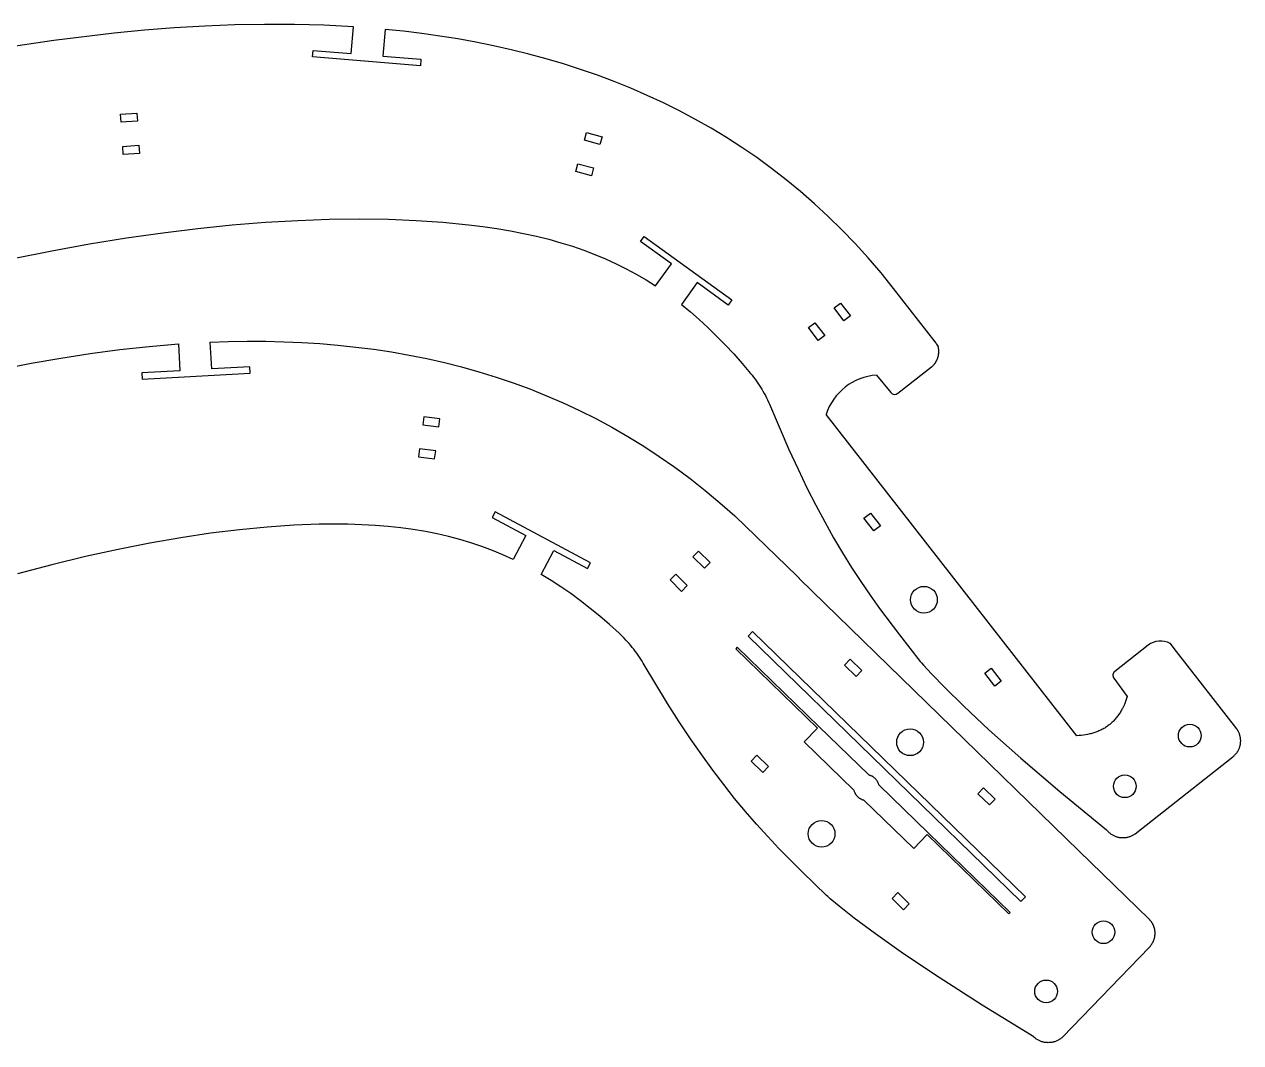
# Model space of a CAD drawing. Extents: x -698 to -318, y -2488 to -2303.
# Drawn here: x -508.6 to -317.6, y -2463.1 to -2303.3 of the extents above; entities that cross this region are included whole.
import ezdxf

# ---------------------------------------------------------------- set-up
doc = ezdxf.new("R2010")
doc.units = 0
doc.layers.add('FAB_3$CAMERA$NECK', color=7, linetype='CONTINUOUS')

msp = doc.modelspace()

# ---------------------------------------------------------------- linework, layer by layer
at = {"layer": 'FAB_3$CAMERA$NECK'}
for p, q in [((-480.28, -2303.54), (-485.01, -2303.81)), ((-475.57, -2303.35), (-480.28, -2303.54)), ((-470.88, -2303.27), (-475.57, -2303.35)), ((-466.21, -2303.29), (-470.88, -2303.27)), ((-461.56, -2303.42), (-466.21, -2303.29)), ((-456.95, -2303.66), (-461.56, -2303.42)), ((-457.29, -2307.87), (-456.95, -2303.66)), ((-494.49, -2304.64), (-503.99, -2305.79)), ((-489.75, -2304.18), (-494.49, -2304.64)), ((-485.01, -2303.81), (-489.75, -2304.18)), ((-451.97, -2304.06), (-452.31, -2308.27)), ((-449.08, -2304.36), (-451.97, -2304.06)), ((-446.21, -2304.71), (-449.08, -2304.36)), ((-443.36, -2305.11), (-446.21, -2304.71)), ((-440.53, -2305.56), (-443.36, -2305.11)), ((-437.72, -2306.07), (-440.53, -2305.56)), ((-503.99, -2305.79), (-513.48, -2307.22)), ((-463.35, -2308.38), (-463.27, -2307.39)), ((-463.27, -2307.39), (-457.29, -2307.87)), ((-434.92, -2306.64), (-437.72, -2306.07)), ((-432.15, -2307.26), (-434.92, -2306.64)), ((-429.39, -2307.94), (-432.15, -2307.26)), ((-446.41, -2309.76), (-463.35, -2308.38)), ((-452.31, -2308.27), (-446.33, -2308.76)), ((-446.33, -2308.76), (-446.41, -2309.76)), ((-426.66, -2308.68), (-429.39, -2307.94)), ((-423.95, -2309.48), (-426.66, -2308.68)), ((-421.27, -2310.34), (-423.95, -2309.48)), ((-418.61, -2311.26), (-421.27, -2310.34)), ((-415.98, -2312.25), (-418.61, -2311.26)), ((-413.37, -2313.3), (-415.98, -2312.25)), ((-410.79, -2314.42), (-413.37, -2313.3)), ((-408.24, -2315.61), (-410.79, -2314.42)), ((-405.72, -2316.86), (-408.24, -2315.61)), ((-403.23, -2318.19), (-405.72, -2316.86)), ((-493.49, -2317.36), (-490.96, -2317.19)), ((-493.41, -2318.63), (-493.49, -2317.36)), ((-490.87, -2318.46), (-493.41, -2318.63)), ((-490.96, -2317.19), (-490.87, -2318.46)), ((-400.78, -2319.58), (-403.23, -2318.19)), ((-420.67, -2321.47), (-420.33, -2320.25)), ((-420.33, -2320.25), (-417.88, -2320.91)), ((-398.35, -2321.05), (-400.78, -2319.58)), ((-493.16, -2322.43), (-490.63, -2322.26)), ((-493.08, -2323.7), (-493.16, -2322.43)), ((-490.63, -2322.26), (-490.55, -2323.53)), ((-418.22, -2322.14), (-420.67, -2321.47)), ((-417.88, -2320.91), (-418.22, -2322.14)), ((-395.96, -2322.59), (-398.35, -2321.05)), ((-393.6, -2324.2), (-395.96, -2322.59)), ((-490.55, -2323.53), (-493.08, -2323.7)), ((-391.28, -2325.9), (-393.6, -2324.2)), ((-422, -2326.38), (-421.67, -2325.15)), ((-419.55, -2327.04), (-422, -2326.38)), ((-421.67, -2325.15), (-419.21, -2325.82)), ((-419.21, -2325.82), (-419.55, -2327.04)), ((-388.99, -2327.66), (-391.28, -2325.9)), ((-386.74, -2329.51), (-388.99, -2327.66)), ((-384.53, -2331.43), (-386.74, -2329.51)), ((-382.36, -2333.44), (-384.53, -2331.43)), ((-470.73, -2334.34), (-465.65, -2334.05)), ((-465.65, -2334.05), (-460.74, -2333.87)), ((-460.74, -2333.87), (-456, -2333.81)), ((-456, -2333.81), (-451.44, -2333.87)), ((-451.44, -2333.87), (-447.06, -2334.04)), ((-447.06, -2334.04), (-442.88, -2334.33)), ((-380.23, -2335.53), (-382.36, -2333.44)), ((-492.57, -2336.8), (-486.89, -2335.99)), ((-486.89, -2335.99), (-481.36, -2335.31)), ((-481.36, -2335.31), (-475.97, -2334.77)), ((-475.97, -2334.77), (-470.73, -2334.34)), ((-442.88, -2334.33), (-438.89, -2334.72)), ((-438.89, -2334.72), (-436.62, -2335.01)), ((-436.62, -2335.01), (-434.42, -2335.33)), ((-434.42, -2335.33), (-432.29, -2335.69)), ((-432.29, -2335.69), (-430.22, -2336.1)), ((-430.22, -2336.1), (-428.21, -2336.54)), ((-378.13, -2337.7), (-380.23, -2335.53)), ((-504.31, -2338.81), (-498.37, -2337.74)), ((-498.37, -2337.74), (-492.57, -2336.8)), ((-428.21, -2336.54), (-426.27, -2337.02)), ((-426.27, -2337.02), (-424.38, -2337.55)), ((-424.38, -2337.55), (-422.54, -2338.12)), ((-411.86, -2337.38), (-411.27, -2336.57)), ((-407, -2340.89), (-411.86, -2337.38)), ((-411.27, -2336.57), (-397.5, -2346.53)), ((-376.08, -2339.95), (-378.13, -2337.7)), ((-510.36, -2340.03), (-504.31, -2338.81)), ((-422.54, -2338.12), (-420.76, -2338.74)), ((-420.76, -2338.74), (-419.02, -2339.39)), ((-419.02, -2339.39), (-417.33, -2340.1)), ((-374.07, -2342.29), (-376.08, -2339.95)), ((-417.33, -2340.1), (-415.69, -2340.85)), ((-415.69, -2340.85), (-414.08, -2341.65)), ((-414.08, -2341.65), (-412.51, -2342.5)), ((-409.48, -2344.34), (-407, -2340.89)), ((-412.51, -2342.5), (-410.98, -2343.39)), ((-410.98, -2343.39), (-409.48, -2344.34)), ((-372.11, -2344.72), (-374.07, -2342.29)), ((-402.94, -2343.82), (-405.43, -2347.26)), ((-398.08, -2347.34), (-402.94, -2343.82)), ((-365.59, -2353.09), (-372.11, -2344.72)), ((-405.43, -2347.26), (-404.02, -2348.42)), ((-397.5, -2346.53), (-398.08, -2347.34)), ((-381.46, -2347.79), (-380.45, -2347.02)), ((-380.45, -2347.02), (-378.9, -2349.03)), ((-404.02, -2348.42), (-402.63, -2349.63)), ((-379.91, -2349.81), (-381.46, -2347.79)), ((-378.9, -2349.03), (-379.91, -2349.81)), ((-402.63, -2349.63), (-401.26, -2350.89)), ((-401.26, -2350.89), (-399.9, -2352.21)), ((-385.49, -2350.88), (-384.48, -2350.11)), ((-383.94, -2352.9), (-385.49, -2350.88)), ((-384.48, -2350.11), (-382.93, -2352.13)), ((-479.43, -2353.16), (-476.53, -2353.06)), ((-479.19, -2357.38), (-479.43, -2353.16)), ((-476.53, -2353.06), (-473.64, -2353.02)), ((-473.64, -2353.02), (-470.76, -2353.03)), ((-470.76, -2353.03), (-467.89, -2353.09)), ((-467.89, -2353.09), (-465.04, -2353.21)), ((-465.04, -2353.21), (-462.19, -2353.39)), ((-399.9, -2352.21), (-398.56, -2353.59)), ((-382.93, -2352.13), (-383.94, -2352.9)), ((-365.55, -2353.14), (-365.59, -2353.09)), ((-365.51, -2353.2), (-365.55, -2353.14)), ((-365.47, -2353.25), (-365.51, -2353.2)), ((-365.44, -2353.31), (-365.47, -2353.25)), ((-365.4, -2353.37), (-365.44, -2353.31)), ((-502.91, -2355.67), (-498.27, -2354.95)), ((-498.27, -2354.95), (-493.64, -2354.33)), ((-493.64, -2354.33), (-489.03, -2353.83)), ((-489.03, -2353.83), (-484.42, -2353.44)), ((-484.42, -2353.44), (-484.19, -2357.66)), ((-462.19, -2353.39), (-459.36, -2353.63)), ((-459.36, -2353.63), (-456.54, -2353.93)), ((-456.54, -2353.93), (-453.73, -2354.29)), ((-453.73, -2354.29), (-450.94, -2354.71)), ((-450.94, -2354.71), (-448.16, -2355.2)), ((-448.16, -2355.2), (-445.4, -2355.75)), ((-398.56, -2353.59), (-397.22, -2355.02)), ((-397.22, -2355.02), (-395.9, -2356.52)), ((-365.37, -2353.43), (-365.4, -2353.37)), ((-365.33, -2353.49), (-365.37, -2353.43)), ((-365.12, -2353.77), (-365.33, -2353.49)), ((-365.1, -2353.82), (-365.12, -2353.77)), ((-365.09, -2353.88), (-365.1, -2353.82)), ((-365.08, -2353.94), (-365.09, -2353.88)), ((-365.06, -2353.99), (-365.08, -2353.94)), ((-365.07, -2355.25), (-365.06, -2355.19)), ((-365.05, -2354.05), (-365.06, -2353.99)), ((-365.06, -2355.19), (-365.05, -2355.13)), ((-365.04, -2354.11), (-365.05, -2354.05)), ((-365.05, -2355.13), (-365.04, -2355.07)), ((-365.03, -2354.17), (-365.04, -2354.11)), ((-365.04, -2355.07), (-365.03, -2355.01)), ((-365.03, -2354.23), (-365.03, -2354.17)), ((-365.02, -2354.29), (-365.03, -2354.23)), ((-365.03, -2355.01), (-365.02, -2354.95)), ((-365.01, -2354.35), (-365.02, -2354.29)), ((-365.02, -2354.89), (-365.01, -2354.83)), ((-365.02, -2354.95), (-365.02, -2354.89)), ((-365.01, -2354.41), (-365.01, -2354.35)), ((-365.01, -2354.47), (-365.01, -2354.41)), ((-365.01, -2354.53), (-365.01, -2354.47)), ((-365, -2354.59), (-365.01, -2354.53)), ((-365.01, -2354.71), (-365, -2354.65)), ((-365.01, -2354.77), (-365.01, -2354.71)), ((-365.01, -2354.83), (-365.01, -2354.77)), ((-365, -2354.65), (-365, -2354.59)), ((-512.2, -2357.41), (-507.55, -2356.49)), ((-507.55, -2356.49), (-502.91, -2355.67)), ((-473.2, -2357.05), (-479.19, -2357.38)), ((-473.15, -2358.04), (-473.2, -2357.05)), ((-445.4, -2355.75), (-442.66, -2356.37)), ((-442.66, -2356.37), (-439.94, -2357.06)), ((-439.94, -2357.06), (-437.23, -2357.82)), ((-395.9, -2356.52), (-394.58, -2358.07)), ((-371.45, -2361.2), (-366.14, -2357.05)), ((-366.14, -2357.05), (-366.06, -2356.98)), ((-366.06, -2356.98), (-365.98, -2356.91)), ((-365.98, -2356.91), (-365.91, -2356.83)), ((-365.91, -2356.83), (-365.83, -2356.75)), ((-365.83, -2356.75), (-365.79, -2356.71)), ((-365.79, -2356.71), (-365.76, -2356.67)), ((-365.76, -2356.67), (-365.72, -2356.62)), ((-365.72, -2356.62), (-365.69, -2356.58)), ((-365.69, -2356.58), (-365.65, -2356.54)), ((-365.65, -2356.54), (-365.62, -2356.49)), ((-365.62, -2356.49), (-365.59, -2356.44)), ((-365.59, -2356.44), (-365.55, -2356.4)), ((-365.55, -2356.4), (-365.52, -2356.35)), ((-365.52, -2356.35), (-365.49, -2356.3)), ((-365.49, -2356.3), (-365.46, -2356.25)), ((-365.46, -2356.25), (-365.43, -2356.2)), ((-365.43, -2356.2), (-365.4, -2356.15)), ((-365.4, -2356.15), (-365.37, -2356.1)), ((-365.37, -2356.1), (-365.35, -2356.05)), ((-365.35, -2356.05), (-365.32, -2355.99)), ((-365.32, -2355.99), (-365.29, -2355.94)), ((-365.29, -2355.94), (-365.27, -2355.88)), ((-365.27, -2355.88), (-365.25, -2355.83)), ((-365.25, -2355.83), (-365.22, -2355.77)), ((-365.22, -2355.77), (-365.2, -2355.72)), ((-365.2, -2355.72), (-365.18, -2355.66)), ((-365.18, -2355.66), (-365.16, -2355.6)), ((-365.16, -2355.6), (-365.14, -2355.55)), ((-365.14, -2355.55), (-365.13, -2355.49)), ((-365.13, -2355.49), (-365.11, -2355.43)), ((-365.11, -2355.43), (-365.1, -2355.37)), ((-365.1, -2355.37), (-365.08, -2355.31)), ((-365.08, -2355.31), (-365.07, -2355.25)), ((-484.19, -2357.66), (-490.18, -2357.99)), ((-490.18, -2357.99), (-490.12, -2358.99)), ((-490.12, -2358.99), (-473.15, -2358.04)), ((-437.23, -2357.82), (-434.54, -2358.65)), ((-434.54, -2358.65), (-431.87, -2359.55)), ((-394.58, -2358.07), (-394.34, -2358.37)), ((-394.34, -2358.37), (-394.1, -2358.66)), ((-394.1, -2358.66), (-393.87, -2358.97)), ((-393.87, -2358.97), (-393.65, -2359.28)), ((-374.81, -2358.34), (-372.55, -2361.08)), ((-431.87, -2359.55), (-429.23, -2360.52)), ((-429.23, -2360.52), (-426.6, -2361.57)), ((-393.65, -2359.28), (-393.43, -2359.59)), ((-393.43, -2359.59), (-393.22, -2359.91)), ((-393.22, -2359.91), (-393.01, -2360.23)), ((-393.01, -2360.23), (-392.81, -2360.55)), ((-392.81, -2360.55), (-392.62, -2360.88)), ((-392.62, -2360.88), (-392.43, -2361.21)), ((-426.6, -2361.57), (-424, -2362.69)), ((-424, -2362.69), (-421.42, -2363.89)), ((-392.43, -2361.21), (-392.25, -2361.55)), ((-392.25, -2361.55), (-392.07, -2361.89)), ((-392.07, -2361.89), (-391.9, -2362.23)), ((-391.9, -2362.23), (-391.74, -2362.58)), ((-391.74, -2362.58), (-391.59, -2362.92)), ((-421.42, -2363.89), (-418.87, -2365.17)), ((-391.59, -2362.92), (-391.44, -2363.27)), ((-391.44, -2363.27), (-388.54, -2370.03)), ((-343.31, -2414.96), (-382.72, -2364.52)), ((-445.89, -2364.89), (-446.05, -2366.15)), ((-446.05, -2366.15), (-443.53, -2366.47)), ((-443.37, -2365.22), (-445.89, -2364.89)), ((-443.53, -2366.47), (-443.37, -2365.22)), ((-418.87, -2365.17), (-416.33, -2366.53)), ((-416.33, -2366.53), (-413.83, -2367.97)), ((-413.83, -2367.97), (-411.35, -2369.5)), ((-446.54, -2369.93), (-446.7, -2371.19)), ((-444.02, -2370.25), (-446.54, -2369.93)), ((-444.18, -2371.51), (-444.02, -2370.25)), ((-411.35, -2369.5), (-408.9, -2371.1)), ((-388.54, -2370.03), (-387.12, -2373.12)), ((-446.7, -2371.19), (-444.18, -2371.51)), ((-408.9, -2371.1), (-406.47, -2372.79)), ((-406.47, -2372.79), (-404.07, -2374.57)), ((-387.12, -2373.12), (-385.71, -2376.03)), ((-404.07, -2374.57), (-401.71, -2376.44)), ((-385.71, -2376.03), (-384.32, -2378.78)), ((-401.71, -2376.44), (-399.37, -2378.39)), ((-434.69, -2379.83), (-435.16, -2380.71)), ((-419.69, -2387.82), (-434.69, -2379.83)), ((-399.37, -2378.39), (-397.06, -2380.44)), ((-384.32, -2378.78), (-382.92, -2381.39)), ((-376.76, -2380.79), (-375.76, -2380.01)), ((-375.76, -2380.01), (-374.19, -2382.01)), ((-466.3, -2381.91), (-470.49, -2382.2)), ((-462.3, -2381.76), (-466.3, -2381.91)), ((-460.02, -2381.73), (-462.3, -2381.76)), ((-457.79, -2381.75), (-460.02, -2381.73)), ((-455.63, -2381.82), (-457.79, -2381.75)), ((-453.53, -2381.94), (-455.63, -2381.82)), ((-451.48, -2382.1), (-453.53, -2381.94)), ((-435.16, -2380.71), (-429.87, -2383.53)), ((-397.06, -2380.44), (-387.23, -2389.93)), ((-382.92, -2381.39), (-381.52, -2383.87)), ((-375.19, -2382.79), (-376.76, -2380.79)), ((-484.06, -2383.88), (-488.9, -2384.73)), ((-479.37, -2383.18), (-484.06, -2383.88)), ((-474.85, -2382.62), (-479.37, -2383.18)), ((-470.49, -2382.2), (-474.85, -2382.62)), ((-449.48, -2382.32), (-451.48, -2382.1)), ((-447.54, -2382.58), (-449.48, -2382.32)), ((-445.64, -2382.9), (-447.54, -2382.58)), ((-443.79, -2383.26), (-445.64, -2382.9)), ((-441.98, -2383.68), (-443.79, -2383.26)), ((-440.21, -2384.15), (-441.98, -2383.68)), ((-429.87, -2383.53), (-431.86, -2387.28)), ((-381.52, -2383.87), (-380.12, -2386.25)), ((-374.19, -2382.01), (-375.19, -2382.79)), ((-493.9, -2385.71), (-499.03, -2386.84)), ((-488.9, -2384.73), (-493.9, -2385.71)), ((-438.48, -2384.67), (-440.21, -2384.15)), ((-436.78, -2385.24), (-438.48, -2384.67)), ((-435.11, -2385.87), (-436.78, -2385.24)), ((-499.03, -2386.84), (-504.29, -2388.12)), ((-433.47, -2386.55), (-435.11, -2385.87)), ((-431.86, -2387.28), (-433.47, -2386.55)), ((-427.45, -2389.63), (-425.45, -2385.88)), ((-425.45, -2385.88), (-420.16, -2388.7)), ((-402.73, -2385.99), (-403.62, -2386.89)), ((-403.62, -2386.89), (-401.82, -2388.67)), ((-400.92, -2387.77), (-402.73, -2385.99)), ((-380.12, -2386.25), (-378.7, -2388.53)), ((-504.29, -2388.12), (-509.68, -2389.54)), ((-420.16, -2388.7), (-419.69, -2387.82)), ((-406.3, -2389.6), (-407.2, -2390.5)), ((-404.5, -2391.38), (-406.3, -2389.6)), ((-401.82, -2388.67), (-400.92, -2387.77)), ((-378.7, -2388.53), (-377.26, -2390.74)), ((-425.89, -2390.58), (-427.45, -2389.63)), ((-424.35, -2391.59), (-425.89, -2390.58)), ((-407.2, -2390.5), (-405.39, -2392.29)), ((-405.39, -2392.29), (-404.5, -2391.38)), ((-387.23, -2389.93), (-387.18, -2389.98)), ((-387.18, -2389.98), (-387.14, -2390.03)), ((-387.14, -2390.03), (-387.09, -2390.08)), ((-387.09, -2390.08), (-387.05, -2390.13)), ((-387.05, -2390.13), (-387, -2390.18)), ((-387, -2390.18), (-386.96, -2390.23)), ((-386.96, -2390.23), (-386.92, -2390.28)), ((-386.92, -2390.28), (-386.88, -2390.34)), ((-386.88, -2390.34), (-343.02, -2433.01)), ((-377.26, -2390.74), (-375.8, -2392.88)), ((-422.82, -2392.65), (-424.35, -2391.59)), ((-421.3, -2393.78), (-422.82, -2392.65)), ((-375.8, -2392.88), (-374.3, -2394.98)), ((-419.78, -2394.96), (-421.3, -2393.78)), ((-418.26, -2396.2), (-419.78, -2394.96)), ((-374.3, -2394.98), (-371.2, -2399.12)), ((-416.74, -2397.5), (-418.26, -2396.2)), ((-415.22, -2398.86), (-416.74, -2397.5)), ((-414.95, -2399.12), (-415.22, -2398.86)), ((-414.67, -2399.38), (-414.95, -2399.12)), ((-394.25, -2398.6), (-394.94, -2399.32)), ((-351.4, -2440.25), (-394.25, -2398.6)), ((-371.2, -2399.12), (-367.92, -2403.28)), ((-414.4, -2399.65), (-414.67, -2399.38)), ((-414.14, -2399.93), (-414.4, -2399.65)), ((-413.88, -2400.21), (-414.14, -2399.93)), ((-413.63, -2400.49), (-413.88, -2400.21)), ((-413.38, -2400.78), (-413.63, -2400.49)), ((-413.14, -2401.08), (-413.38, -2400.78)), ((-412.9, -2401.38), (-413.14, -2401.08)), ((-396.65, -2401.07), (-396.87, -2401.3)), ((-383.83, -2413.53), (-396.65, -2401.07)), ((-394.94, -2399.32), (-352.1, -2440.96)), ((-332.13, -2400.75), (-337.38, -2404.85)), ((-327.69, -2401.73), (-328.69, -2400.45)), ((-412.67, -2401.68), (-412.9, -2401.38)), ((-412.44, -2401.99), (-412.67, -2401.68)), ((-412.22, -2402.3), (-412.44, -2401.99)), ((-412.01, -2402.62), (-412.22, -2402.3)), ((-411.8, -2402.94), (-412.01, -2402.62)), ((-411.6, -2403.26), (-411.8, -2402.94)), ((-396.87, -2401.3), (-384.05, -2413.76)), ((-378.92, -2402.96), (-379.81, -2403.87)), ((-377.1, -2404.72), (-378.92, -2402.96)), ((-318.23, -2413.87), (-327.69, -2401.73)), ((-411.41, -2403.59), (-411.6, -2403.26)), ((-407.61, -2409.89), (-411.41, -2403.59)), ((-379.81, -2403.87), (-377.98, -2405.64)), ((-377.98, -2405.64), (-377.1, -2404.72)), ((-367.92, -2403.28), (-367.74, -2403.49)), ((-367.74, -2403.49), (-367.4, -2403.89)), ((-367.4, -2403.89), (-366.14, -2405.26)), ((-357.76, -2405.15), (-356.76, -2404.37)), ((-356.76, -2404.37), (-355.2, -2406.38)), ((-337.44, -2404.91), (-337.46, -2404.92)), ((-337.43, -2404.89), (-337.44, -2404.91)), ((-337.42, -2404.88), (-337.43, -2404.89)), ((-337.41, -2404.87), (-337.42, -2404.88)), ((-337.39, -2404.86), (-337.41, -2404.87)), ((-337.38, -2404.85), (-337.39, -2404.86)), ((-366.14, -2405.26), (-364.06, -2407.41)), ((-356.2, -2407.16), (-357.76, -2405.15)), ((-355.2, -2406.38), (-356.2, -2407.16)), ((-337.66, -2405.35), (-337.67, -2405.37)), ((-337.67, -2405.37), (-337.67, -2405.39)), ((-337.67, -2405.39), (-337.67, -2405.41)), ((-337.67, -2405.41), (-337.67, -2405.43)), ((-337.67, -2405.43), (-337.67, -2405.45)), ((-337.67, -2405.45), (-337.67, -2405.47)), ((-337.67, -2405.47), (-337.67, -2405.49)), ((-337.67, -2405.49), (-337.67, -2405.51)), ((-337.67, -2405.51), (-337.67, -2405.53)), ((-337.67, -2405.53), (-337.67, -2405.55)), ((-337.67, -2405.55), (-337.66, -2405.57)), ((-337.65, -2405.29), (-337.66, -2405.31)), ((-337.66, -2405.31), (-337.66, -2405.33)), ((-337.66, -2405.33), (-337.66, -2405.35)), ((-337.66, -2405.57), (-337.66, -2405.59)), ((-337.66, -2405.59), (-337.66, -2405.61)), ((-337.66, -2405.61), (-337.65, -2405.63)), ((-337.64, -2405.25), (-337.65, -2405.27)), ((-337.65, -2405.27), (-337.65, -2405.29)), ((-337.65, -2405.63), (-337.65, -2405.65)), ((-337.65, -2405.65), (-337.64, -2405.67)), ((-337.63, -2405.21), (-337.64, -2405.23)), ((-337.64, -2405.23), (-337.64, -2405.25)), ((-337.64, -2405.67), (-337.64, -2405.68)), ((-337.64, -2405.68), (-337.63, -2405.7)), ((-337.62, -2405.18), (-337.63, -2405.2)), ((-337.63, -2405.2), (-337.63, -2405.21)), ((-337.63, -2405.7), (-337.63, -2405.72)), ((-337.63, -2405.72), (-337.62, -2405.74)), ((-337.61, -2405.16), (-337.62, -2405.18)), ((-337.62, -2405.74), (-337.61, -2405.76)), ((-337.6, -2405.14), (-337.61, -2405.16)), ((-337.61, -2405.76), (-337.61, -2405.77)), ((-337.61, -2405.77), (-337.6, -2405.79)), ((-337.59, -2405.11), (-337.6, -2405.12)), ((-337.6, -2405.12), (-337.6, -2405.14)), ((-337.6, -2405.79), (-337.59, -2405.81)), ((-337.58, -2405.09), (-337.59, -2405.11)), ((-337.59, -2405.81), (-337.58, -2405.82)), ((-337.57, -2405.07), (-337.58, -2405.09)), ((-337.58, -2405.82), (-337.57, -2405.84)), ((-337.56, -2405.05), (-337.57, -2405.07)), ((-337.57, -2405.84), (-337.56, -2405.86)), ((-337.55, -2405.04), (-337.56, -2405.05)), ((-337.56, -2405.86), (-337.56, -2405.87)), ((-337.56, -2405.87), (-337.55, -2405.89)), ((-337.54, -2405.02), (-337.55, -2405.04)), ((-337.55, -2405.89), (-337.54, -2405.9)), ((-337.53, -2405.01), (-337.54, -2405.02)), ((-337.54, -2405.9), (-337.53, -2405.92)), ((-337.52, -2404.99), (-337.53, -2405.01)), ((-337.53, -2405.92), (-337.52, -2405.93)), ((-337.51, -2404.98), (-337.52, -2404.99)), ((-337.52, -2405.93), (-335.41, -2408.78)), ((-337.49, -2404.96), (-337.51, -2404.98)), ((-337.48, -2404.95), (-337.49, -2404.96)), ((-337.47, -2404.93), (-337.48, -2404.95)), ((-337.46, -2404.92), (-337.47, -2404.93)), ((-364.06, -2407.41), (-361.09, -2410.32)), ((-405.79, -2412.75), (-407.61, -2409.89)), ((-361.09, -2410.32), (-357.14, -2414.01)), ((-336.01, -2410.36), (-336.17, -2410.66)), ((-335.87, -2410.05), (-336.01, -2410.36)), ((-335.74, -2409.74), (-335.87, -2410.05)), ((-335.62, -2409.42), (-335.74, -2409.74)), ((-335.51, -2409.1), (-335.62, -2409.42)), ((-335.41, -2408.78), (-335.51, -2409.1)), ((-337.41, -2412.47), (-337.52, -2412.6)), ((-337.3, -2412.35), (-337.41, -2412.47)), ((-337.19, -2412.22), (-337.3, -2412.35)), ((-337.08, -2412.09), (-337.19, -2412.22)), ((-336.98, -2411.95), (-337.08, -2412.09)), ((-336.88, -2411.82), (-336.98, -2411.95)), ((-336.78, -2411.68), (-336.88, -2411.82)), ((-336.68, -2411.54), (-336.78, -2411.68)), ((-336.59, -2411.4), (-336.68, -2411.54)), ((-336.5, -2411.25), (-336.59, -2411.4)), ((-336.41, -2411.11), (-336.5, -2411.25)), ((-336.33, -2410.96), (-336.41, -2411.11)), ((-336.25, -2410.81), (-336.33, -2410.96)), ((-336.17, -2410.66), (-336.25, -2410.81)), ((-404, -2415.44), (-405.79, -2412.75)), ((-384.05, -2413.76), (-386.16, -2415.93)), ((-376.02, -2421.12), (-383.83, -2413.53)), ((-357.14, -2414.01), (-352.15, -2418.47)), ((-340.49, -2414.45), (-340.65, -2414.5)), ((-340.33, -2414.39), (-340.49, -2414.45)), ((-340.17, -2414.33), (-340.33, -2414.39)), ((-340.01, -2414.27), (-340.17, -2414.33)), ((-339.86, -2414.2), (-340.01, -2414.27)), ((-339.7, -2414.14), (-339.86, -2414.2)), ((-339.55, -2414.06), (-339.7, -2414.14)), ((-339.4, -2413.99), (-339.55, -2414.06)), ((-339.25, -2413.91), (-339.4, -2413.99)), ((-339.1, -2413.83), (-339.25, -2413.91)), ((-338.96, -2413.75), (-339.1, -2413.83)), ((-338.81, -2413.66), (-338.96, -2413.75)), ((-338.67, -2413.57), (-338.81, -2413.66)), ((-338.54, -2413.47), (-338.67, -2413.57)), ((-338.4, -2413.37), (-338.54, -2413.47)), ((-338.27, -2413.27), (-338.4, -2413.37)), ((-338.14, -2413.17), (-338.27, -2413.27)), ((-338.01, -2413.06), (-338.14, -2413.17)), ((-337.88, -2412.95), (-338.01, -2413.06)), ((-337.76, -2412.84), (-337.88, -2412.95)), ((-337.64, -2412.72), (-337.76, -2412.84)), ((-337.52, -2412.6), (-337.64, -2412.72)), ((-318.19, -2413.93), (-318.23, -2413.87)), ((-318.15, -2413.99), (-318.19, -2413.93)), ((-318.11, -2414.05), (-318.15, -2413.99)), ((-318.07, -2414.11), (-318.11, -2414.05)), ((-318.03, -2414.17), (-318.07, -2414.11)), ((-317.99, -2414.24), (-318.03, -2414.17)), ((-317.96, -2414.3), (-317.99, -2414.24)), ((-317.93, -2414.37), (-317.96, -2414.3)), ((-317.89, -2414.44), (-317.93, -2414.37)), ((-317.86, -2414.51), (-317.89, -2414.44)), ((-402.24, -2417.98), (-404, -2415.44)), ((-386.16, -2415.93), (-378.34, -2423.52)), ((-342.98, -2414.94), (-343.31, -2414.96)), ((-342.65, -2414.91), (-342.98, -2414.94)), ((-342.31, -2414.87), (-342.65, -2414.91)), ((-341.98, -2414.82), (-342.31, -2414.87)), ((-341.64, -2414.75), (-341.98, -2414.82)), ((-341.31, -2414.68), (-341.64, -2414.75)), ((-341.14, -2414.64), (-341.31, -2414.68)), ((-340.98, -2414.59), (-341.14, -2414.64)), ((-340.82, -2414.55), (-340.98, -2414.59)), ((-340.65, -2414.5), (-340.82, -2414.55)), ((-317.83, -2414.58), (-317.86, -2414.51)), ((-317.8, -2414.65), (-317.83, -2414.58)), ((-317.78, -2414.72), (-317.8, -2414.65)), ((-317.75, -2414.8), (-317.78, -2414.72)), ((-317.73, -2414.87), (-317.75, -2414.8)), ((-317.71, -2414.95), (-317.73, -2414.87)), ((-317.69, -2415.03), (-317.71, -2414.95)), ((-317.67, -2415.1), (-317.69, -2415.03)), ((-317.66, -2415.18), (-317.67, -2415.1)), ((-317.67, -2416.4), (-317.65, -2416.32)), ((-317.64, -2415.26), (-317.66, -2415.18)), ((-317.65, -2416.32), (-317.64, -2416.24)), ((-317.63, -2415.34), (-317.64, -2415.26)), ((-317.64, -2416.24), (-317.63, -2416.16)), ((-317.62, -2415.42), (-317.63, -2415.34)), ((-317.63, -2416.16), (-317.62, -2416.08)), ((-317.61, -2415.5), (-317.62, -2415.42)), ((-317.62, -2416.08), (-317.61, -2415.99)), ((-317.61, -2415.58), (-317.61, -2415.5)), ((-317.6, -2415.67), (-317.61, -2415.58)), ((-317.61, -2415.91), (-317.6, -2415.83)), ((-317.61, -2415.99), (-317.61, -2415.91)), ((-317.6, -2415.75), (-317.6, -2415.67)), ((-317.6, -2415.83), (-317.6, -2415.75)), ((-400.5, -2420.37), (-402.24, -2417.98)), ((-393.59, -2418.03), (-394.48, -2418.94)), ((-391.77, -2419.8), (-393.59, -2418.03)), ((-334.17, -2430.34), (-318.83, -2418.27)), ((-318.83, -2418.27), (-318.77, -2418.23)), ((-318.77, -2418.23), (-318.72, -2418.18)), ((-318.72, -2418.18), (-318.66, -2418.13)), ((-318.66, -2418.13), (-318.61, -2418.09)), ((-318.61, -2418.09), (-318.56, -2418.03)), ((-318.56, -2418.03), (-318.5, -2417.98)), ((-318.5, -2417.98), (-318.45, -2417.93)), ((-318.45, -2417.93), (-318.4, -2417.87)), ((-318.4, -2417.87), (-318.35, -2417.82)), ((-318.35, -2417.82), (-318.3, -2417.76)), ((-318.3, -2417.76), (-318.26, -2417.7)), ((-318.26, -2417.7), (-318.21, -2417.64)), ((-318.21, -2417.64), (-318.17, -2417.57)), ((-318.17, -2417.57), (-318.12, -2417.51)), ((-318.12, -2417.51), (-318.08, -2417.44)), ((-318.08, -2417.44), (-318.04, -2417.38)), ((-318.04, -2417.38), (-318, -2417.31)), ((-318, -2417.31), (-317.96, -2417.24)), ((-317.96, -2417.24), (-317.93, -2417.17)), ((-317.93, -2417.17), (-317.89, -2417.09)), ((-317.89, -2417.09), (-317.86, -2417.02)), ((-317.86, -2417.02), (-317.83, -2416.95)), ((-317.83, -2416.95), (-317.8, -2416.87)), ((-317.8, -2416.87), (-317.77, -2416.79)), ((-317.77, -2416.79), (-317.75, -2416.72)), ((-317.75, -2416.72), (-317.72, -2416.64)), ((-317.72, -2416.64), (-317.7, -2416.56)), ((-317.7, -2416.56), (-317.68, -2416.48)), ((-317.68, -2416.48), (-317.67, -2416.4)), ((-394.48, -2418.94), (-392.66, -2420.71)), ((-392.66, -2420.71), (-391.77, -2419.8)), ((-352.15, -2418.47), (-346.02, -2423.71)), ((-398.78, -2422.64), (-400.5, -2420.37)), ((-375.95, -2421.14), (-376.02, -2421.12)), ((-375.88, -2421.16), (-375.95, -2421.14)), ((-375.82, -2421.18), (-375.88, -2421.16)), ((-375.75, -2421.2), (-375.82, -2421.18)), ((-375.68, -2421.23), (-375.75, -2421.2)), ((-375.62, -2421.25), (-375.68, -2421.23)), ((-375.55, -2421.28), (-375.62, -2421.25)), ((-375.49, -2421.31), (-375.55, -2421.28)), ((-375.43, -2421.35), (-375.49, -2421.31)), ((-375.37, -2421.38), (-375.43, -2421.35)), ((-375.31, -2421.42), (-375.37, -2421.38)), ((-375.25, -2421.46), (-375.31, -2421.42)), ((-375.19, -2421.51), (-375.25, -2421.46)), ((-375.14, -2421.55), (-375.19, -2421.51)), ((-375.08, -2421.6), (-375.14, -2421.55)), ((-375.03, -2421.64), (-375.08, -2421.6)), ((-374.98, -2421.69), (-375.03, -2421.64)), ((-374.93, -2421.74), (-374.98, -2421.69)), ((-374.88, -2421.8), (-374.93, -2421.74)), ((-374.84, -2421.85), (-374.88, -2421.8)), ((-374.79, -2421.91), (-374.84, -2421.85)), ((-374.75, -2421.96), (-374.79, -2421.91)), ((-374.71, -2422.02), (-374.75, -2421.96)), ((-374.67, -2422.08), (-374.71, -2422.02)), ((-374.64, -2422.14), (-374.67, -2422.08)), ((-397.07, -2424.81), (-398.78, -2422.64)), ((-378.34, -2423.52), (-378.32, -2423.59)), ((-378.32, -2423.59), (-378.3, -2423.66)), ((-378.3, -2423.66), (-378.28, -2423.73)), ((-378.28, -2423.73), (-378.25, -2423.8)), ((-378.25, -2423.8), (-378.22, -2423.86)), ((-378.22, -2423.86), (-378.19, -2423.93)), ((-378.19, -2423.93), (-378.16, -2423.99)), ((-378.16, -2423.99), (-378.12, -2424.06)), ((-374.6, -2422.21), (-374.64, -2422.14)), ((-374.57, -2422.27), (-374.6, -2422.21)), ((-374.54, -2422.33), (-374.57, -2422.27)), ((-374.51, -2422.4), (-374.54, -2422.33)), ((-374.49, -2422.47), (-374.51, -2422.4)), ((-374.47, -2422.53), (-374.49, -2422.47)), ((-374.45, -2422.6), (-374.47, -2422.53)), ((-374.43, -2422.67), (-374.45, -2422.6)), ((-366.62, -2430.26), (-374.43, -2422.67)), ((-358.01, -2423.16), (-358.89, -2424.07)), ((-356.18, -2424.92), (-358.01, -2423.16)), ((-346.02, -2423.71), (-338.68, -2429.71)), ((-395.35, -2426.87), (-397.07, -2424.81)), ((-378.12, -2424.06), (-378.09, -2424.12)), ((-378.09, -2424.12), (-378.05, -2424.18)), ((-378.05, -2424.18), (-378.01, -2424.24)), ((-378.01, -2424.24), (-377.96, -2424.3)), ((-377.96, -2424.3), (-377.92, -2424.35)), ((-377.92, -2424.35), (-377.87, -2424.41)), ((-377.87, -2424.41), (-377.82, -2424.46)), ((-377.82, -2424.46), (-377.77, -2424.51)), ((-377.77, -2424.51), (-377.72, -2424.56)), ((-377.72, -2424.56), (-377.66, -2424.61)), ((-377.66, -2424.61), (-377.61, -2424.66)), ((-377.61, -2424.66), (-377.55, -2424.7)), ((-377.55, -2424.7), (-377.49, -2424.74)), ((-377.49, -2424.74), (-377.43, -2424.78)), ((-377.43, -2424.78), (-377.37, -2424.82)), ((-377.37, -2424.82), (-377.3, -2424.85)), ((-377.3, -2424.85), (-377.24, -2424.89)), ((-377.24, -2424.89), (-377.17, -2424.92)), ((-377.17, -2424.92), (-377.11, -2424.95)), ((-377.11, -2424.95), (-377.04, -2424.97)), ((-377.04, -2424.97), (-376.97, -2425)), ((-376.97, -2425), (-376.9, -2425.02)), ((-376.9, -2425.02), (-376.83, -2425.04)), ((-376.83, -2425.04), (-376.76, -2425.06)), ((-376.76, -2425.06), (-368.95, -2432.65)), ((-358.89, -2424.07), (-357.06, -2425.83)), ((-357.06, -2425.83), (-356.18, -2424.92)), ((-393.62, -2428.86), (-395.35, -2426.87)), ((-391.88, -2430.79), (-393.62, -2428.86)), ((-338.68, -2429.71), (-338.61, -2429.8)), ((-390.12, -2432.67), (-391.88, -2430.79)), ((-368.95, -2432.65), (-366.84, -2430.48)), ((-366.84, -2430.48), (-354.02, -2442.94)), ((-353.8, -2442.72), (-366.62, -2430.26)), ((-338.61, -2429.8), (-338.53, -2429.89)), ((-338.53, -2429.89), (-338.45, -2429.97)), ((-338.45, -2429.97), (-338.37, -2430.05)), ((-338.37, -2430.05), (-338.29, -2430.13)), ((-338.29, -2430.13), (-338.2, -2430.2)), ((-338.2, -2430.2), (-338.11, -2430.28)), ((-338.11, -2430.28), (-338.02, -2430.34)), ((-338.02, -2430.34), (-337.93, -2430.41)), ((-337.93, -2430.41), (-337.83, -2430.47)), ((-337.83, -2430.47), (-337.73, -2430.53)), ((-337.73, -2430.53), (-337.63, -2430.59)), ((-337.63, -2430.59), (-337.53, -2430.64)), ((-337.53, -2430.64), (-337.42, -2430.69)), ((-337.42, -2430.69), (-337.32, -2430.73)), ((-337.32, -2430.73), (-337.21, -2430.77)), ((-337.21, -2430.77), (-337.1, -2430.81)), ((-337.1, -2430.81), (-336.99, -2430.84)), ((-336.99, -2430.84), (-336.88, -2430.87)), ((-336.88, -2430.87), (-336.77, -2430.89)), ((-336.77, -2430.89), (-336.66, -2430.92)), ((-336.66, -2430.92), (-336.55, -2430.93)), ((-336.55, -2430.93), (-336.43, -2430.95)), ((-336.43, -2430.95), (-336.32, -2430.96)), ((-336.32, -2430.96), (-336.21, -2430.96)), ((-336.21, -2430.96), (-336.09, -2430.96)), ((-336.09, -2430.96), (-335.98, -2430.96)), ((-335.98, -2430.96), (-335.86, -2430.96)), ((-335.86, -2430.96), (-335.75, -2430.95)), ((-335.75, -2430.95), (-335.64, -2430.93)), ((-335.64, -2430.93), (-335.52, -2430.91)), ((-335.52, -2430.91), (-335.41, -2430.89)), ((-335.41, -2430.89), (-335.3, -2430.87)), ((-335.3, -2430.87), (-335.19, -2430.84)), ((-335.19, -2430.84), (-335.08, -2430.8)), ((-335.08, -2430.8), (-334.97, -2430.77)), ((-334.97, -2430.77), (-334.86, -2430.72)), ((-334.86, -2430.72), (-334.76, -2430.68)), ((-334.76, -2430.68), (-334.66, -2430.63)), ((-334.66, -2430.63), (-334.55, -2430.58)), ((-334.55, -2430.58), (-334.45, -2430.52)), ((-334.45, -2430.52), (-334.36, -2430.47)), ((-334.36, -2430.47), (-334.26, -2430.4)), ((-334.26, -2430.4), (-334.17, -2430.34)), ((-386.48, -2436.34), (-390.12, -2432.67)), ((-343.02, -2433.01), (-331.99, -2443.75)), ((-382.66, -2440.02), (-386.48, -2436.34)), ((-382.46, -2440.2), (-382.66, -2440.02)), ((-382.06, -2440.55), (-382.46, -2440.2)), ((-380.63, -2441.74), (-382.06, -2440.55)), ((-371.46, -2439.58), (-372.34, -2440.49)), ((-372.34, -2440.49), (-370.53, -2442.27)), ((-369.64, -2441.36), (-371.46, -2439.58)), ((-352.1, -2440.96), (-351.4, -2440.25)), ((-378.28, -2443.58), (-380.63, -2441.74)), ((-370.53, -2442.27), (-369.64, -2441.36)), ((-354.02, -2442.94), (-353.8, -2442.72)), ((-374.94, -2446.07), (-378.28, -2443.58)), ((-331.99, -2443.75), (-331.94, -2443.8)), ((-331.94, -2443.8), (-331.9, -2443.85)), ((-331.9, -2443.85), (-331.85, -2443.91)), ((-331.85, -2443.91), (-331.8, -2443.96)), ((-331.8, -2443.96), (-331.76, -2444.02)), ((-331.76, -2444.02), (-331.71, -2444.08)), ((-331.71, -2444.08), (-331.67, -2444.14)), ((-331.67, -2444.14), (-331.62, -2444.2)), ((-331.62, -2444.2), (-331.58, -2444.27)), ((-331.58, -2444.27), (-331.54, -2444.33)), ((-331.54, -2444.33), (-331.5, -2444.4)), ((-331.5, -2444.4), (-331.47, -2444.46)), ((-331.47, -2444.46), (-331.43, -2444.53)), ((-331.43, -2444.53), (-331.4, -2444.6)), ((-331.4, -2444.6), (-331.36, -2444.67)), ((-331.36, -2444.67), (-331.33, -2444.75)), ((-331.33, -2444.75), (-331.3, -2444.82)), ((-331.3, -2444.82), (-331.27, -2444.9)), ((-331.27, -2444.9), (-331.25, -2444.97)), ((-331.25, -2444.97), (-331.22, -2445.05)), ((-370.53, -2449.18), (-374.94, -2446.07)), ((-331.22, -2446.9), (-331.25, -2446.97)), ((-331.22, -2445.05), (-331.2, -2445.13)), ((-331.2, -2446.82), (-331.22, -2446.9)), ((-331.2, -2445.13), (-331.18, -2445.2)), ((-331.18, -2446.74), (-331.2, -2446.82)), ((-331.18, -2445.2), (-331.16, -2445.28)), ((-331.16, -2446.66), (-331.18, -2446.74)), ((-331.16, -2445.28), (-331.14, -2445.36)), ((-331.14, -2446.58), (-331.16, -2446.66)), ((-331.14, -2445.36), (-331.13, -2445.44)), ((-331.13, -2446.5), (-331.14, -2446.58)), ((-331.13, -2445.44), (-331.12, -2445.52)), ((-331.12, -2446.42), (-331.13, -2446.5)), ((-331.12, -2445.52), (-331.11, -2445.6)), ((-331.11, -2446.34), (-331.12, -2446.42)), ((-331.11, -2445.6), (-331.1, -2445.69)), ((-331.1, -2446.26), (-331.11, -2446.34)), ((-331.1, -2445.69), (-331.09, -2445.77)), ((-331.09, -2446.18), (-331.1, -2446.26)), ((-331.09, -2445.77), (-331.09, -2445.85)), ((-331.09, -2445.85), (-331.08, -2445.93)), ((-331.08, -2446.01), (-331.09, -2446.1)), ((-331.09, -2446.1), (-331.09, -2446.18)), ((-331.08, -2445.93), (-331.08, -2446.01)), ((-331.99, -2448.19), (-345.54, -2462.23)), ((-331.94, -2448.14), (-331.99, -2448.19)), ((-331.89, -2448.09), (-331.94, -2448.14)), ((-331.84, -2448.03), (-331.89, -2448.09)), ((-331.8, -2447.98), (-331.84, -2448.03)), ((-331.75, -2447.92), (-331.8, -2447.98)), ((-331.71, -2447.86), (-331.75, -2447.92)), ((-331.66, -2447.8), (-331.71, -2447.86)), ((-331.62, -2447.74), (-331.66, -2447.8)), ((-331.58, -2447.68), (-331.62, -2447.74)), ((-331.54, -2447.61), (-331.58, -2447.68)), ((-331.5, -2447.55), (-331.54, -2447.61)), ((-331.46, -2447.48), (-331.5, -2447.55)), ((-331.43, -2447.41), (-331.46, -2447.48)), ((-331.39, -2447.34), (-331.43, -2447.41)), ((-331.36, -2447.27), (-331.39, -2447.34)), ((-331.33, -2447.2), (-331.36, -2447.27)), ((-331.3, -2447.12), (-331.33, -2447.2)), ((-331.27, -2447.05), (-331.3, -2447.12)), ((-331.25, -2446.97), (-331.27, -2447.05)), ((-364.97, -2452.92), (-370.53, -2449.18)), ((-358.18, -2457.27), (-364.97, -2452.92)), ((-350.1, -2462.23), (-358.18, -2457.27)), ((-350.01, -2462.31), (-350.1, -2462.23)), ((-349.93, -2462.38), (-350.01, -2462.31)), ((-349.84, -2462.45), (-349.93, -2462.38)), ((-349.75, -2462.52), (-349.84, -2462.45)), ((-349.65, -2462.59), (-349.75, -2462.52)), ((-349.56, -2462.65), (-349.65, -2462.59)), ((-349.46, -2462.71), (-349.56, -2462.65)), ((-349.36, -2462.76), (-349.46, -2462.71)), ((-349.26, -2462.81), (-349.36, -2462.76)), ((-349.15, -2462.86), (-349.26, -2462.81)), ((-349.05, -2462.91), (-349.15, -2462.86)), ((-348.94, -2462.95), (-349.05, -2462.91)), ((-348.83, -2462.99), (-348.94, -2462.95)), ((-348.72, -2463.02), (-348.83, -2462.99)), ((-348.61, -2463.05), (-348.72, -2463.02)), ((-348.5, -2463.07), (-348.61, -2463.05)), ((-348.39, -2463.1), (-348.5, -2463.07)), ((-348.28, -2463.11), (-348.39, -2463.1)), ((-348.16, -2463.13), (-348.28, -2463.11)), ((-348.05, -2463.14), (-348.16, -2463.13)), ((-347.93, -2463.14), (-348.05, -2463.14)), ((-347.82, -2463.15), (-347.93, -2463.14)), ((-347.71, -2463.14), (-347.82, -2463.15)), ((-347.59, -2463.14), (-347.71, -2463.14)), ((-347.48, -2463.13), (-347.59, -2463.14)), ((-347.36, -2463.12), (-347.48, -2463.13)), ((-347.25, -2463.1), (-347.36, -2463.12)), ((-347.14, -2463.08), (-347.25, -2463.1)), ((-347.03, -2463.05), (-347.14, -2463.08)), ((-346.92, -2463.02), (-347.03, -2463.05)), ((-346.81, -2462.99), (-346.92, -2463.02)), ((-346.7, -2462.95), (-346.81, -2462.99)), ((-346.59, -2462.91), (-346.7, -2462.95)), ((-346.49, -2462.87), (-346.59, -2462.91)), ((-346.38, -2462.82), (-346.49, -2462.87)), ((-346.28, -2462.77), (-346.38, -2462.82)), ((-346.18, -2462.71), (-346.28, -2462.77)), ((-346.08, -2462.65), (-346.18, -2462.71)), ((-345.99, -2462.59), (-346.08, -2462.65)), ((-345.89, -2462.52), (-345.99, -2462.59)), ((-345.8, -2462.46), (-345.89, -2462.52)), ((-345.71, -2462.38), (-345.8, -2462.46)), ((-345.63, -2462.31), (-345.71, -2462.38)), ((-345.54, -2462.23), (-345.63, -2462.31))]:
    msp.add_line(p, q, dxfattribs=at)
for centre, radius in [((-367.34, -2393.61), 2.1), ((-369.52, -2415.98), 2.1), ((-325.6, -2414.94), 1.78), ((-335.79, -2422.9), 1.78), ((-383.41, -2430.36), 2.1), ((-339.15, -2445.81), 1.78), ((-348.16, -2455.09), 1.78)]:
    msp.add_circle(centre, radius, dxfattribs=at)
for centre, radius, start, end in [((-374.15, -2367.33), 9.02, 94.1948, 161.7956), ((-371.94, -2360.57), 0.794, 219.7142, 307.999), ((-330.18, -2403.25), 3.17, 61.9972, 127.9983)]:
    msp.add_arc(centre, radius, start, end, dxfattribs=at)

doc.saveas('drawing.dxf')
